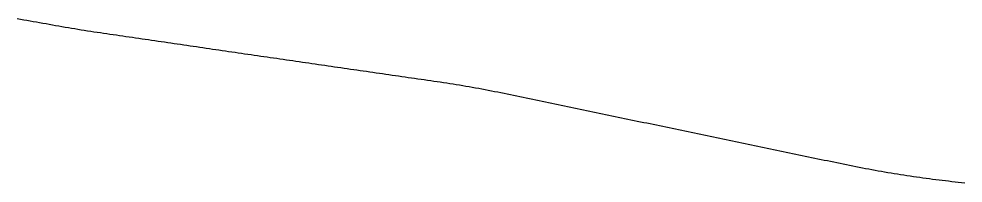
# Model space of a CAD drawing. Header units: metres. Extents: x 457876 to 584660, y 126427 to 241224.
# Drawn here: x 487992 to 495259, y 126473 to 127734 of the extents above; entities that cross this region are included whole.
import ezdxf

# ---------------------------------------------------------------- set-up
doc = ezdxf.new("R2010")
doc.units = ezdxf.units.M
for name, color, linetype in [('AT_GRADE', 3, 'CONTINUOUS'), ('CUTTING', 34, 'CONTINUOUS'), ('EMBANKMENT', 42, 'CONTINUOUS'), ('GROUND_CL', 8, 'CONTINUOUS'), ('RAIL_CL', 1, 'CONTINUOUS')]:
    doc.layers.add(name, color=color, linetype=linetype)

msp = doc.modelspace()

# ---------------------------------------------------------------- linework, layer by layer
at = {"layer": 'AT_GRADE'}
for points in [[(488347.698, 127669.202, 70.442), (488323.137, 127673.492, 70.57), (488298.583, 127677.819, 70.698), (488274.03, 127682.147, 70.827), (488249.476, 127686.475, 70.957), (488224.923, 127690.802, 71.087), (488200.37, 127695.13, 71.218), (488175.818, 127699.458, 71.35), (488151.266, 127703.785, 71.482), (488126.714, 127708.113, 71.616), (488102.162, 127712.44, 71.749), (488077.61, 127716.768, 71.884), (488053.059, 127721.095, 72.019), (488028.508, 127725.423, 72.155), (488003.958, 127729.75, 72.291)], [(490173.473, 127400.266, 62.672), (490148.787, 127403.836, 62.757)], [(490914.095, 127293.418, 60.31), (490889.408, 127296.974, 60.382), (490864.72, 127300.529, 60.455), (490840.033, 127304.086, 60.529), (490815.345, 127307.642, 60.603), (490790.658, 127311.199, 60.677), (490765.97, 127314.756, 60.752), (490741.283, 127318.313, 60.827), (490716.595, 127321.871, 60.902), (490691.907, 127325.429, 60.978), (490667.22, 127328.988, 61.055), (490642.532, 127332.547, 61.132), (490617.844, 127336.106, 61.209)], [(491628.331, 127180.042, 58.373), (491603.839, 127184.741, 58.434), (491579.334, 127189.371, 58.496), (491554.816, 127193.933, 58.558), (491530.286, 127198.433, 58.62), (491505.744, 127202.869, 58.683)], [(492312.074, 127038.762, 56.814), (492287.665, 127043.839, 56.865), (492263.255, 127048.917, 56.915), (492238.846, 127053.994, 56.966), (492214.436, 127059.071, 57.018), (492190.025, 127064.148, 57.07), (492165.615, 127069.226, 57.122), (492141.204, 127074.303, 57.175), (492116.793, 127079.38, 57.228)], [(492800.185, 126937.225, 55.892), (492775.783, 126942.302, 55.935), (492751.38, 126947.378, 55.977)], [(493092.982, 126876.307, 55.416), (493068.584, 126881.384, 55.453), (493044.186, 126886.46, 55.491)], [(495246.319, 126475.791, 52.978), (495221.571, 126478.402, 53.007), (495196.83, 126481.087, 53.035), (495172.098, 126483.845, 53.063), (495147.372, 126486.665, 53.091), (495122.653, 126489.551, 53.119), (495097.942, 126492.506, 53.146)]]:
    msp.add_polyline3d(points, dxfattribs=at)
at = {"layer": 'CUTTING'}
for points in [[(490593.157, 127339.666, 61.286), (490568.469, 127343.226, 61.364), (490543.781, 127346.787, 61.443), (490519.094, 127350.348, 61.522), (490494.406, 127353.91, 61.601), (490469.719, 127357.473, 61.681), (490445.031, 127361.036, 61.761), (490420.344, 127364.599, 61.841), (490395.656, 127368.163, 61.922), (490370.969, 127371.728, 62.004), (490346.282, 127375.293, 62.086), (490321.594, 127378.858, 62.168), (490296.907, 127382.425, 62.251), (490272.22, 127385.992, 62.334), (490247.533, 127389.559, 62.418), (490222.846, 127393.128, 62.502), (490198.16, 127396.697, 62.587)], [(492092.381, 127084.458, 57.282), (492067.969, 127089.535, 57.335), (492043.557, 127094.613, 57.39), (492019.145, 127099.69, 57.444), (491994.732, 127104.768, 57.499), (491970.319, 127109.846, 57.555), (491945.906, 127114.923, 57.611), (491921.493, 127120.001, 57.667), (491897.079, 127125.079, 57.724), (491872.665, 127130.156, 57.781), (491848.251, 127135.234, 57.838), (491823.837, 127140.312, 57.896), (491799.422, 127145.39, 57.954), (491775.007, 127150.468, 58.013), (491750.592, 127155.546, 58.072), (491726.168, 127160.582, 58.131), (491701.73, 127165.555, 58.191), (491677.279, 127170.46, 58.251), (491652.811, 127175.281, 58.312)], [(493019.788, 126891.536, 55.529), (492995.389, 126896.613, 55.568), (492970.99, 126901.689, 55.607), (492946.59, 126906.766, 55.647), (492922.19, 126911.842, 55.687), (492897.79, 126916.919, 55.727), (492873.389, 126921.995, 55.768), (492848.988, 126927.072, 55.809), (492824.587, 126932.148, 55.85)]]:
    msp.add_polyline3d(points, dxfattribs=at)
at = {"layer": 'EMBANKMENT'}
for points in [[(490124.1, 127407.407, 62.843), (490099.414, 127410.979, 62.93), (490074.728, 127414.551, 63.017), (490050.042, 127418.124, 63.104), (490025.356, 127421.697, 63.192), (490000.67, 127425.271, 63.28), (489975.985, 127428.846, 63.369), (489951.299, 127432.422, 63.459), (489926.614, 127435.998, 63.548), (489901.929, 127439.575, 63.639), (489877.244, 127443.153, 63.73), (489852.559, 127446.731, 63.821), (489827.874, 127450.31, 63.913), (489803.19, 127453.89, 64.005), (489778.506, 127457.471, 64.098), (489753.822, 127461.052, 64.191), (489729.138, 127464.634, 64.285), (489704.454, 127468.216, 64.379), (489679.77, 127471.799, 64.474), (489655.087, 127475.383, 64.569), (489630.404, 127478.968, 64.665), (489605.721, 127482.553, 64.762), (489581.038, 127486.139, 64.858), (489556.356, 127489.725, 64.956), (489531.674, 127493.312, 65.054), (489506.991, 127496.9, 65.152), (489482.31, 127500.488, 65.251), (489457.628, 127504.077, 65.351), (489432.946, 127507.667, 65.451), (489408.265, 127511.257, 65.552), (489383.584, 127514.848, 65.653), (489358.904, 127518.439, 65.755), (489334.223, 127522.031, 65.857), (489309.543, 127525.623, 65.96), (489284.863, 127529.216, 66.063), (489260.183, 127532.809, 66.168), (489235.503, 127536.403, 66.272), (489210.824, 127539.997, 66.377), (489186.145, 127543.592, 66.483), (489161.466, 127547.187, 66.589), (489136.787, 127550.783, 66.696), (489112.109, 127554.379, 66.804), (489087.431, 127557.975, 66.912), (489062.753, 127561.572, 67.02), (489038.075, 127565.169, 67.13), (489013.398, 127568.767, 67.24), (488988.72, 127572.364, 67.35), (488964.043, 127575.963, 67.461), (488939.367, 127579.561, 67.573), (488914.69, 127583.16, 67.685), (488890.014, 127586.758, 67.798), (488865.338, 127590.358, 67.911), (488840.662, 127593.957, 68.026), (488815.987, 127597.556, 68.14), (488791.312, 127601.156, 68.256), (488766.637, 127604.756, 68.372), (488741.962, 127608.356, 68.488), (488717.287, 127611.956, 68.606), (488692.613, 127615.556, 68.723), (488667.939, 127619.156, 68.842), (488643.265, 127622.756, 68.961), (488618.592, 127626.356, 69.081), (488593.918, 127629.956, 69.201), (488569.248, 127633.574, 69.323), (488544.587, 127637.259, 69.444), (488519.938, 127641.012, 69.567), (488495.299, 127644.841, 69.69), (488470.672, 127648.736, 69.814), (488446.055, 127652.697, 69.938), (488421.449, 127656.726, 70.063), (488396.854, 127660.82, 70.189), (488372.271, 127664.977, 70.315)], [(491481.19, 127207.233, 58.747), (491456.622, 127211.524, 58.81), (491432.043, 127215.748, 58.874), (491407.452, 127219.905, 58.939), (491382.85, 127223.999, 59.004), (491358.238, 127228.027, 59.069), (491333.614, 127231.988, 59.134), (491308.98, 127235.882, 59.2), (491284.336, 127239.711, 59.267), (491259.679, 127243.464, 59.333), (491235.012, 127247.148, 59.401), (491210.336, 127250.765, 59.468), (491185.65, 127254.319, 59.536), (491160.964, 127257.873, 59.605), (491136.277, 127261.427, 59.673), (491111.591, 127264.981, 59.742), (491086.904, 127268.535, 59.812), (491062.218, 127272.089, 59.882), (491037.531, 127275.643, 59.952), (491012.844, 127279.198, 60.023), (490988.157, 127282.753, 60.094), (490963.47, 127286.308, 60.165), (490938.782, 127289.863, 60.237)], [(492726.977, 126952.455, 56.02), (492702.574, 126957.532, 56.064), (492678.17, 126962.608, 56.108), (492653.766, 126967.685, 56.152), (492629.362, 126972.762, 56.197), (492604.957, 126977.839, 56.242), (492580.552, 126982.916, 56.287), (492556.147, 126987.992, 56.333), (492531.741, 126993.069, 56.38), (492507.335, 126998.146, 56.426), (492482.928, 127003.223, 56.473), (492458.522, 127008.3, 56.521), (492434.114, 127013.377, 56.569), (492409.707, 127018.454, 56.617), (492385.299, 127023.531, 56.666), (492360.891, 127028.608, 56.715), (492336.483, 127033.685, 56.764)], [(495073.239, 126495.527, 53.173), (495048.543, 126498.613, 53.2), (495023.856, 126501.768, 53.226), (494999.177, 126504.988, 53.253), (494974.507, 126508.281, 53.279), (494949.846, 126511.641, 53.304), (494925.194, 126515.072, 53.33), (494900.552, 126518.568, 53.356), (494875.917, 126522.128, 53.381), (494851.292, 126525.752, 53.406), (494826.677, 126529.443, 53.431), (494802.072, 126533.206, 53.455), (494777.478, 126537.042, 53.48), (494752.894, 126540.942, 53.505), (494728.32, 126544.909, 53.529), (494703.757, 126548.943, 53.553), (494679.204, 126553.042, 53.577), (494654.662, 126557.204, 53.602), (494630.13, 126561.434, 53.626), (494605.61, 126565.732, 53.65), (494581.103, 126570.104, 53.674), (494556.608, 126574.544, 53.698), (494532.124, 126579.048, 53.721), (494507.651, 126583.615, 53.745), (494483.191, 126588.249, 53.769), (494458.743, 126592.951, 53.793), (494434.307, 126597.715, 53.817), (494409.883, 126602.546, 53.841), (494385.475, 126607.455, 53.865), (494361.08, 126612.432, 53.889), (494336.697, 126617.47, 53.913), (494312.321, 126622.544, 53.937), (494287.945, 126627.618, 53.962), (494263.568, 126632.692, 53.986), (494239.191, 126637.765, 54.01), (494214.814, 126642.839, 54.035), (494190.436, 126647.913, 54.06), (494166.058, 126652.988, 54.084), (494141.679, 126658.062, 54.109), (494117.299, 126663.136, 54.135), (494092.92, 126668.21, 54.16), (494068.54, 126673.285, 54.185), (494044.159, 126678.359, 54.211), (494019.778, 126683.434, 54.237), (493995.397, 126688.509, 54.263), (493971.015, 126693.583, 54.289), (493946.633, 126698.658, 54.315), (493922.25, 126703.733, 54.342), (493897.867, 126708.808, 54.368), (493873.483, 126713.883, 54.395), (493849.099, 126718.958, 54.423), (493824.715, 126724.033, 54.45), (493800.33, 126729.108, 54.478), (493775.944, 126734.183, 54.506), (493751.559, 126739.259, 54.534), (493727.172, 126744.334, 54.563), (493702.786, 126749.409, 54.591), (493678.399, 126754.485, 54.62), (493654.011, 126759.56, 54.65), (493629.623, 126764.636, 54.679), (493605.235, 126769.711, 54.709), (493580.846, 126774.787, 54.74), (493556.457, 126779.863, 54.77), (493532.067, 126784.938, 54.801), (493507.677, 126790.014, 54.832), (493483.287, 126795.09, 54.864), (493458.896, 126800.166, 54.896), (493434.504, 126805.242, 54.928), (493410.113, 126810.317, 54.96), (493385.72, 126815.393, 54.993), (493361.328, 126820.469, 55.026), (493336.935, 126825.545, 55.06), (493312.541, 126830.621, 55.094), (493288.147, 126835.697, 55.128), (493263.753, 126840.774, 55.163), (493239.358, 126845.85, 55.198), (493214.963, 126850.926, 55.233), (493190.568, 126856.002, 55.269), (493166.172, 126861.078, 55.305), (493141.775, 126866.155, 55.341), (493117.379, 126871.231, 55.378)]]:
    msp.add_polyline3d(points, dxfattribs=at)
at = {"layer": 'GROUND_CL'}
msp.add_polyline3d([(495271.074, 126473.245, 57.45), (495246.319, 126475.791, 55.977), (495221.571, 126478.402, 54.411), (495196.83, 126481.087, 54.365), (495172.098, 126483.845, 54.536), (495147.372, 126486.665, 54.663), (495122.653, 126489.551, 54.742), (495097.942, 126492.506, 52.497), (495073.239, 126495.527, 49.724), (495048.543, 126498.613, 46.946), (495023.856, 126501.768, 44.162), (494999.177, 126504.988, 42.645), (494974.507, 126508.281, 41.655), (494949.846, 126511.641, 40.825), (494925.194, 126515.072, 40.16), (494900.552, 126518.568, 40), (494875.917, 126522.128, 40), (494851.292, 126525.752, 40), (494826.677, 126529.443, 40), (494802.072, 126533.206, 40.827), (494777.478, 126537.042, 42.12), (494752.894, 126540.942, 43.488), (494728.32, 126544.909, 44.843), (494703.757, 126548.943, 46.097), (494679.204, 126553.042, 47.262), (494654.662, 126557.204, 48.39), (494630.13, 126561.434, 49.479), (494605.61, 126565.732, 50.008), (494581.103, 126570.104, 50.025), (494556.608, 126574.544, 50.044), (494532.124, 126579.048, 50.065), (494507.651, 126583.615, 50.072), (494483.191, 126588.249, 50.055), (494458.743, 126592.951, 50.036), (494434.307, 126597.715, 50.015), (494409.883, 126602.546, 49.928), (494385.475, 126607.455, 49.712), (494361.08, 126612.432, 49.498), (494336.697, 126617.47, 49.284), (494312.321, 126622.544, 49.083), (494287.945, 126627.618, 48.893), (494263.568, 126632.692, 48.657), (494239.191, 126637.765, 48.378), (494214.814, 126642.839, 48.079), (494190.436, 126647.913, 47.473), (494166.058, 126652.988, 46.858), (494141.679, 126658.062, 46.236), (494117.299, 126663.136, 45.58), (494092.92, 126668.21, 44.181), (494068.54, 126673.285, 42.8), (494044.159, 126678.359, 41.437), (494019.778, 126683.434, 40.093), (493995.397, 126688.509, 40), (493971.015, 126693.583, 40), (493946.633, 126698.658, 40), (493922.25, 126703.733, 40), (493897.867, 126708.808, 41.02), (493873.483, 126713.883, 42.253), (493849.099, 126718.958, 43.489), (493824.715, 126724.033, 44.728), (493800.33, 126729.108, 45.945), (493775.944, 126734.183, 47.15), (493751.559, 126739.259, 48.354), (493727.172, 126744.334, 49.554), (493702.786, 126749.409, 50.032), (493678.399, 126754.485, 50.091), (493654.011, 126759.56, 50.16), (493629.623, 126764.636, 50.241), (493605.235, 126769.711, 50.256), (493580.846, 126774.787, 50.198), (493556.457, 126779.863, 50.129), (493532.067, 126784.938, 50.05), (493507.677, 126790.014, 49.876), (493483.287, 126795.09, 49.63), (493458.896, 126800.166, 49.446), (493434.504, 126805.242, 49.324), (493410.113, 126810.317, 48.962), (493385.72, 126815.393, 48.067), (493361.328, 126820.469, 47.275), (493336.935, 126825.545, 46.586), (493312.541, 126830.621, 46.201), (493288.147, 126835.697, 46.539), (493263.753, 126840.774, 46.772), (493239.358, 126845.85, 46.941), (493214.963, 126850.926, 47.201), (493190.568, 126856.002, 48.028), (493166.172, 126861.078, 48.773), (493141.775, 126866.155, 49.436), (493117.379, 126871.231, 50.07), (493092.982, 126876.307, 52.509), (493068.584, 126881.384, 54.949), (493044.186, 126886.46, 57.389), (493019.788, 126891.536, 59.829), (492995.389, 126896.613, 60), (492970.99, 126901.689, 60), (492946.59, 126906.766, 60), (492922.19, 126911.842, 60), (492897.79, 126916.919, 60), (492873.389, 126921.995, 60), (492848.988, 126927.072, 60), (492824.587, 126932.148, 60), (492800.185, 126937.225, 58.213), (492775.783, 126942.302, 55.771), (492751.38, 126947.378, 53.33), (492726.977, 126952.455, 50.89), (492702.574, 126957.532, 49.979), (492678.17, 126962.608, 49.933), (492653.766, 126967.685, 49.871), (492629.362, 126972.762, 49.792), (492604.957, 126977.839, 48.842), (492580.552, 126982.916, 47.306), (492556.147, 126987.992, 45.967), (492531.741, 126993.069, 44.827), (492507.335, 126998.146, 45.037), (492482.928, 127003.223, 46.635), (492458.522, 127008.3, 48.052), (492434.114, 127013.377, 49.287), (492409.707, 127018.454, 50.306), (492385.299, 127023.531, 51.223), (492360.891, 127028.608, 52.178), (492336.483, 127033.685, 53.172), (492312.074, 127038.762, 54.179), (492287.665, 127043.839, 55.136), (492263.255, 127048.917, 56.107), (492238.846, 127053.994, 57.092), (492214.436, 127059.071, 58.034), (492190.025, 127064.148, 58.627), (492165.615, 127069.226, 59.156), (492141.204, 127074.303, 59.62), (492116.793, 127079.38, 60.128), (492092.381, 127084.458, 62.569), (492067.969, 127089.535, 65.011), (492043.557, 127094.613, 67.452), (492019.145, 127099.69, 69.893), (491994.732, 127104.768, 71.568), (491970.319, 127109.846, 73.45), (491945.906, 127114.923, 75.58), (491921.493, 127120.001, 77.958), (491897.079, 127125.079, 78.747), (491872.665, 127130.156, 79.255), (491848.251, 127135.234, 79.763), (491823.837, 127140.312, 80), (491799.422, 127145.39, 78.135), (491775.007, 127150.468, 75.693), (491750.592, 127155.546, 73.252), (491726.168, 127160.582, 70.809), (491701.73, 127165.555, 68.365), (491677.279, 127170.46, 65.92), (491652.811, 127175.281, 63.474), (491628.331, 127180.042, 61.026), (491603.839, 127184.741, 59.624), (491579.334, 127189.371, 59.066), (491554.816, 127193.933, 58.619), (491530.286, 127198.433, 58.28), (491505.744, 127202.869, 57.244), (491481.19, 127207.233, 55.353), (491456.622, 127211.524, 53.352), (491432.043, 127215.748, 51.244), (491407.452, 127219.905, 49.999), (491382.85, 127223.999, 49.998), (491358.238, 127228.027, 49.998), (491333.614, 127231.988, 49.998), (491308.98, 127235.882, 50), (491284.336, 127239.711, 50.092), (491259.679, 127243.464, 50.256), (491235.012, 127247.148, 50.417), (491210.336, 127250.765, 50.799), (491185.65, 127254.319, 51.649), (491160.964, 127257.873, 52.466), (491136.277, 127261.427, 53.248), (491111.591, 127264.981, 53.939), (491086.904, 127268.535, 54.45), (491062.218, 127272.089, 54.95), (491037.531, 127275.643, 55.441), (491012.844, 127279.198, 55.913), (490988.157, 127282.753, 56.348), (490963.47, 127286.308, 56.78), (490938.782, 127289.863, 57.212), (490914.095, 127293.418, 57.646), (490889.408, 127296.974, 58.101), (490864.72, 127300.529, 58.558), (490840.033, 127304.086, 59.016), (490815.345, 127307.642, 59.448), (490790.658, 127311.199, 59.637), (490765.97, 127314.756, 59.793), (490741.283, 127318.313, 59.915), (490716.595, 127321.871, 60.05), (490691.907, 127325.429, 60.919), (490667.22, 127328.988, 61.859), (490642.532, 127332.547, 62.869), (490617.844, 127336.106, 63.945), (490593.157, 127339.666, 64.612), (490568.469, 127343.226, 65.274), (490543.781, 127346.787, 65.9), (490519.094, 127350.348, 66.492), (490494.406, 127353.91, 67.445), (490469.719, 127357.473, 68.345), (490445.031, 127361.036, 69.174), (490420.344, 127364.599, 69.934), (490395.656, 127368.163, 70), (490370.969, 127371.728, 70), (490346.282, 127375.293, 70), (490321.594, 127378.858, 70), (490296.907, 127382.425, 70), (490272.22, 127385.992, 70), (490247.533, 127389.559, 70), (490222.846, 127393.128, 70), (490198.16, 127396.697, 67.098), (490173.473, 127400.266, 63.648), (490148.787, 127403.836, 60.36), (490124.1, 127407.407, 57.234), (490099.414, 127410.979, 56.598), (490074.728, 127414.551, 56.661), (490050.042, 127418.124, 56.642), (490025.356, 127421.697, 56.541), (490000.67, 127425.271, 56.699), (489975.985, 127428.846, 56.983), (489951.299, 127432.422, 57.262), (489926.614, 127435.998, 57.535), (489901.929, 127439.575, 58.064), (489877.244, 127443.153, 58.688), (489852.559, 127446.731, 59.273), (489827.874, 127450.31, 59.819), (489803.19, 127453.89, 60.025), (489778.506, 127457.471, 60.021), (489753.822, 127461.052, 60.015), (489729.138, 127464.634, 60.005), (489704.454, 127468.216, 58.638), (489679.77, 127471.799, 56.169), (489655.087, 127475.383, 53.701), (489630.404, 127478.968, 51.233), (489605.721, 127482.553, 50.555), (489581.038, 127486.139, 51.798), (489556.356, 127489.725, 53.217), (489531.674, 127493.312, 54.813), (489506.991, 127496.9, 56.11), (489482.31, 127500.488, 56.819), (489457.628, 127504.077, 57.458), (489432.946, 127507.667, 58.025), (489408.265, 127511.257, 58.471), (489383.584, 127514.848, 58.791), (489358.904, 127518.439, 59.077), (489334.223, 127522.031, 59.327), (489309.543, 127525.623, 59.562), (489284.863, 127529.216, 59.776), (489260.183, 127532.809, 59.919), (489235.503, 127536.403, 59.992), (489210.824, 127539.997, 60), (489186.145, 127543.592, 60), (489161.466, 127547.187, 60), (489136.787, 127550.783, 60), (489112.109, 127554.379, 59.967), (489087.431, 127557.975, 59.837), (489062.753, 127561.572, 59.72), (489038.075, 127565.169, 59.614), (489013.398, 127568.767, 59.563), (488988.72, 127572.364, 59.693), (488964.043, 127575.963, 59.811), (488939.367, 127579.561, 59.918), (488914.69, 127583.16, 60.007), (488890.014, 127586.758, 60.053), (488865.338, 127590.358, 60.092), (488840.662, 127593.957, 60.125), (488815.987, 127597.556, 60.171), (488791.312, 127601.156, 60.425), (488766.637, 127604.756, 60.679), (488741.962, 127608.356, 60.932), (488717.287, 127611.956, 61.192), (488692.613, 127615.556, 61.673), (488667.939, 127619.156, 62.132), (488643.265, 127622.756, 62.568), (488618.592, 127626.356, 62.982), (488593.918, 127629.956, 63.673), (488569.248, 127633.574, 64.322), (488544.587, 127637.259, 64.921), (488519.938, 127641.012, 65.511), (488495.299, 127644.841, 65.817), (488470.672, 127648.736, 66.109), (488446.055, 127652.697, 66.412), (488421.449, 127656.726, 66.725), (488396.854, 127660.82, 66.992), (488372.271, 127664.977, 67.268), (488347.698, 127669.202, 67.563), (488323.137, 127673.492, 67.877), (488298.583, 127677.819, 68.258), (488274.03, 127682.147, 68.688), (488249.476, 127686.475, 69.157), (488224.923, 127690.802, 69.665), (488200.37, 127695.13, 69.857), (488175.818, 127699.458, 69.91), (488151.266, 127703.785, 69.954), (488126.714, 127708.113, 69.99), (488102.162, 127712.44, 70.359), (488077.61, 127716.768, 70.966), (488053.059, 127721.095, 71.637), (488028.508, 127725.423, 72.371), (488003.958, 127729.75, 73.758), (487979.408, 127734.078, 75.602)], dxfattribs=at)
at = {"layer": 'RAIL_CL'}
msp.add_polyline3d([(495271.074, 126473.245, 52.949), (495246.319, 126475.791, 52.978), (495221.571, 126478.402, 53.007), (495196.83, 126481.087, 53.035), (495172.098, 126483.845, 53.063), (495147.372, 126486.665, 53.091), (495122.653, 126489.551, 53.119), (495097.942, 126492.506, 53.146), (495073.239, 126495.527, 53.173), (495048.543, 126498.613, 53.2), (495023.856, 126501.768, 53.226), (494999.177, 126504.988, 53.253), (494974.507, 126508.281, 53.279), (494949.846, 126511.641, 53.304), (494925.194, 126515.072, 53.33), (494900.552, 126518.568, 53.356), (494875.917, 126522.128, 53.381), (494851.292, 126525.752, 53.406), (494826.677, 126529.443, 53.431), (494802.072, 126533.206, 53.455), (494777.478, 126537.042, 53.48), (494752.894, 126540.942, 53.505), (494728.32, 126544.909, 53.529), (494703.757, 126548.943, 53.553), (494679.204, 126553.042, 53.577), (494654.662, 126557.204, 53.602), (494630.13, 126561.434, 53.626), (494605.61, 126565.732, 53.65), (494581.103, 126570.104, 53.674), (494556.608, 126574.544, 53.698), (494532.124, 126579.048, 53.721), (494507.651, 126583.615, 53.745), (494483.191, 126588.249, 53.769), (494458.743, 126592.951, 53.793), (494434.307, 126597.715, 53.817), (494409.883, 126602.546, 53.841), (494385.475, 126607.455, 53.865), (494361.08, 126612.432, 53.889), (494336.697, 126617.47, 53.913), (494312.321, 126622.544, 53.937), (494287.945, 126627.618, 53.962), (494263.568, 126632.692, 53.986), (494239.191, 126637.765, 54.01), (494214.814, 126642.839, 54.035), (494190.436, 126647.913, 54.06), (494166.058, 126652.988, 54.084), (494141.679, 126658.062, 54.109), (494117.299, 126663.136, 54.135), (494092.92, 126668.21, 54.16), (494068.54, 126673.285, 54.185), (494044.159, 126678.359, 54.211), (494019.778, 126683.434, 54.237), (493995.397, 126688.509, 54.263), (493971.015, 126693.583, 54.289), (493946.633, 126698.658, 54.315), (493922.25, 126703.733, 54.342), (493897.867, 126708.808, 54.368), (493873.483, 126713.883, 54.395), (493849.099, 126718.958, 54.423), (493824.715, 126724.033, 54.45), (493800.33, 126729.108, 54.478), (493775.944, 126734.183, 54.506), (493751.559, 126739.259, 54.534), (493727.172, 126744.334, 54.563), (493702.786, 126749.409, 54.591), (493678.399, 126754.485, 54.62), (493654.011, 126759.56, 54.65), (493629.623, 126764.636, 54.679), (493605.235, 126769.711, 54.709), (493580.846, 126774.787, 54.74), (493556.457, 126779.863, 54.77), (493532.067, 126784.938, 54.801), (493507.677, 126790.014, 54.832), (493483.287, 126795.09, 54.864), (493458.896, 126800.166, 54.896), (493434.504, 126805.242, 54.928), (493410.113, 126810.317, 54.96), (493385.72, 126815.393, 54.993), (493361.328, 126820.469, 55.026), (493336.935, 126825.545, 55.06), (493312.541, 126830.621, 55.094), (493288.147, 126835.697, 55.128), (493263.753, 126840.774, 55.163), (493239.358, 126845.85, 55.198), (493214.963, 126850.926, 55.233), (493190.568, 126856.002, 55.269), (493166.172, 126861.078, 55.305), (493141.775, 126866.155, 55.341), (493117.379, 126871.231, 55.378), (493092.982, 126876.307, 55.416), (493068.584, 126881.384, 55.453), (493044.186, 126886.46, 55.491), (493019.788, 126891.536, 55.529), (492995.389, 126896.613, 55.568), (492970.99, 126901.689, 55.607), (492946.59, 126906.766, 55.647), (492922.19, 126911.842, 55.687), (492897.79, 126916.919, 55.727), (492873.389, 126921.995, 55.768), (492848.988, 126927.072, 55.809), (492824.587, 126932.148, 55.85), (492800.185, 126937.225, 55.892), (492775.783, 126942.302, 55.935), (492751.38, 126947.378, 55.977), (492726.977, 126952.455, 56.02), (492702.574, 126957.532, 56.064), (492678.17, 126962.608, 56.108), (492653.766, 126967.685, 56.152), (492629.362, 126972.762, 56.197), (492604.957, 126977.839, 56.242), (492580.552, 126982.916, 56.287), (492556.147, 126987.992, 56.333), (492531.741, 126993.069, 56.38), (492507.335, 126998.146, 56.426), (492482.928, 127003.223, 56.473), (492458.522, 127008.3, 56.521), (492434.114, 127013.377, 56.569), (492409.707, 127018.454, 56.617), (492385.299, 127023.531, 56.666), (492360.891, 127028.608, 56.715), (492336.483, 127033.685, 56.764), (492312.074, 127038.762, 56.814), (492287.665, 127043.839, 56.865), (492263.255, 127048.917, 56.915), (492238.846, 127053.994, 56.966), (492214.436, 127059.071, 57.018), (492190.025, 127064.148, 57.07), (492165.615, 127069.226, 57.122), (492141.204, 127074.303, 57.175), (492116.793, 127079.38, 57.228), (492092.381, 127084.458, 57.282), (492067.969, 127089.535, 57.335), (492043.557, 127094.613, 57.39), (492019.145, 127099.69, 57.444), (491994.732, 127104.768, 57.499), (491970.319, 127109.846, 57.555), (491945.906, 127114.923, 57.611), (491921.493, 127120.001, 57.667), (491897.079, 127125.079, 57.724), (491872.665, 127130.156, 57.781), (491848.251, 127135.234, 57.838), (491823.837, 127140.312, 57.896), (491799.422, 127145.39, 57.954), (491775.007, 127150.468, 58.013), (491750.592, 127155.546, 58.072), (491726.168, 127160.582, 58.131), (491701.73, 127165.555, 58.191), (491677.279, 127170.46, 58.251), (491652.811, 127175.281, 58.312), (491628.331, 127180.042, 58.373), (491603.839, 127184.741, 58.434), (491579.334, 127189.371, 58.496), (491554.816, 127193.933, 58.558), (491530.286, 127198.433, 58.62), (491505.744, 127202.869, 58.683), (491481.19, 127207.233, 58.747), (491456.622, 127211.524, 58.81), (491432.043, 127215.748, 58.874), (491407.452, 127219.905, 58.939), (491382.85, 127223.999, 59.004), (491358.238, 127228.027, 59.069), (491333.614, 127231.988, 59.134), (491308.98, 127235.882, 59.2), (491284.336, 127239.711, 59.267), (491259.679, 127243.464, 59.333), (491235.012, 127247.148, 59.401), (491210.336, 127250.765, 59.468), (491185.65, 127254.319, 59.536), (491160.964, 127257.873, 59.605), (491136.277, 127261.427, 59.673), (491111.591, 127264.981, 59.742), (491086.904, 127268.535, 59.812), (491062.218, 127272.089, 59.882), (491037.531, 127275.643, 59.952), (491012.844, 127279.198, 60.023), (490988.157, 127282.753, 60.094), (490963.47, 127286.308, 60.165), (490938.782, 127289.863, 60.237), (490914.095, 127293.418, 60.31), (490889.408, 127296.974, 60.382), (490864.72, 127300.529, 60.455), (490840.033, 127304.086, 60.529), (490815.345, 127307.642, 60.603), (490790.658, 127311.199, 60.677), (490765.97, 127314.756, 60.752), (490741.283, 127318.313, 60.827), (490716.595, 127321.871, 60.902), (490691.907, 127325.429, 60.978), (490667.22, 127328.988, 61.055), (490642.532, 127332.547, 61.132), (490617.844, 127336.106, 61.209), (490593.157, 127339.666, 61.286), (490568.469, 127343.226, 61.364), (490543.781, 127346.787, 61.443), (490519.094, 127350.348, 61.522), (490494.406, 127353.91, 61.601), (490469.719, 127357.473, 61.681), (490445.031, 127361.036, 61.761), (490420.344, 127364.599, 61.841), (490395.656, 127368.163, 61.922), (490370.969, 127371.728, 62.004), (490346.282, 127375.293, 62.086), (490321.594, 127378.858, 62.168), (490296.907, 127382.425, 62.251), (490272.22, 127385.992, 62.334), (490247.533, 127389.559, 62.418), (490222.846, 127393.128, 62.502), (490198.16, 127396.697, 62.587), (490173.473, 127400.266, 62.672), (490148.787, 127403.836, 62.757), (490124.1, 127407.407, 62.843), (490099.414, 127410.979, 62.93), (490074.728, 127414.551, 63.017), (490050.042, 127418.124, 63.104), (490025.356, 127421.697, 63.192), (490000.67, 127425.271, 63.28), (489975.985, 127428.846, 63.369), (489951.299, 127432.422, 63.459), (489926.614, 127435.998, 63.548), (489901.929, 127439.575, 63.639), (489877.244, 127443.153, 63.73), (489852.559, 127446.731, 63.821), (489827.874, 127450.31, 63.913), (489803.19, 127453.89, 64.005), (489778.506, 127457.471, 64.098), (489753.822, 127461.052, 64.191), (489729.138, 127464.634, 64.285), (489704.454, 127468.216, 64.379), (489679.77, 127471.799, 64.474), (489655.087, 127475.383, 64.569), (489630.404, 127478.968, 64.665), (489605.721, 127482.553, 64.762), (489581.038, 127486.139, 64.858), (489556.356, 127489.725, 64.956), (489531.674, 127493.312, 65.054), (489506.991, 127496.9, 65.152), (489482.31, 127500.488, 65.251), (489457.628, 127504.077, 65.351), (489432.946, 127507.667, 65.451), (489408.265, 127511.257, 65.552), (489383.584, 127514.848, 65.653), (489358.904, 127518.439, 65.755), (489334.223, 127522.031, 65.857), (489309.543, 127525.623, 65.96), (489284.863, 127529.216, 66.063), (489260.183, 127532.809, 66.168), (489235.503, 127536.403, 66.272), (489210.824, 127539.997, 66.377), (489186.145, 127543.592, 66.483), (489161.466, 127547.187, 66.589), (489136.787, 127550.783, 66.696), (489112.109, 127554.379, 66.804), (489087.431, 127557.975, 66.912), (489062.753, 127561.572, 67.02), (489038.075, 127565.169, 67.13), (489013.398, 127568.767, 67.24), (488988.72, 127572.364, 67.35), (488964.043, 127575.963, 67.461), (488939.367, 127579.561, 67.573), (488914.69, 127583.16, 67.685), (488890.014, 127586.758, 67.798), (488865.338, 127590.358, 67.911), (488840.662, 127593.957, 68.026), (488815.987, 127597.556, 68.14), (488791.312, 127601.156, 68.256), (488766.637, 127604.756, 68.372), (488741.962, 127608.356, 68.488), (488717.287, 127611.956, 68.606), (488692.613, 127615.556, 68.723), (488667.939, 127619.156, 68.842), (488643.265, 127622.756, 68.961), (488618.592, 127626.356, 69.081), (488593.918, 127629.956, 69.201), (488569.248, 127633.574, 69.323), (488544.587, 127637.259, 69.444), (488519.938, 127641.012, 69.567), (488495.299, 127644.841, 69.69), (488470.672, 127648.736, 69.814), (488446.055, 127652.697, 69.938), (488421.449, 127656.726, 70.063), (488396.854, 127660.82, 70.189), (488372.271, 127664.977, 70.315), (488347.698, 127669.202, 70.442), (488323.137, 127673.492, 70.57), (488298.583, 127677.819, 70.698), (488274.03, 127682.147, 70.827), (488249.476, 127686.475, 70.957), (488224.923, 127690.802, 71.087), (488200.37, 127695.13, 71.218), (488175.818, 127699.458, 71.35), (488151.266, 127703.785, 71.482), (488126.714, 127708.113, 71.616), (488102.162, 127712.44, 71.749), (488077.61, 127716.768, 71.884), (488053.059, 127721.095, 72.019), (488028.508, 127725.423, 72.155), (488003.958, 127729.75, 72.291), (487979.408, 127734.078, 72.429)], dxfattribs=at)

doc.saveas('drawing.dxf')
